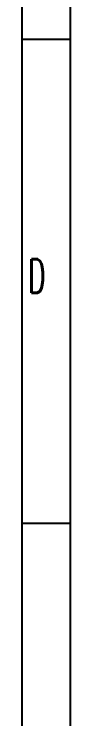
# Model space of a CAD drawing. Header units: millimetres. Extents: x 0 to 210, y 0 to 297.
# Drawn here: x 205 to 210, y 78.3 to 151.1 of the extents above; entities that cross this region are included whole.
import ezdxf

# ---------------------------------------------------------------- set-up
doc = ezdxf.new("R2010")
doc.units = ezdxf.units.MM
doc.header["$LTSCALE"] = 19.36
doc.layers.get('0').update_dxf_attribs({"linetype": 'CONTINUOUS'})
doc.styles.get("Standard").update_dxf_attribs({"font": 'SIMPLEX.SHX', "width": 0.56})

msp = doc.modelspace()

# ---------------------------------------------------------------- linework, layer by layer
at = {"color": 2}
for p, q in [((210, 297.009), (210, 0.009)), ((205, 148.509), (210, 148.509)), ((205, 98.509), (210, 98.509))]:
    msp.add_line(p, q, dxfattribs=at)
at = {"color": 7}
msp.add_line((205, 292.009), (205, 5.009), dxfattribs=at)

# ---------------------------------------------------------------- texts
at = {"color": 2, "width": 0.56}
msp.add_text('D', height=3.5, dxfattribs=at).set_placement((205.679, 122.287))

doc.saveas('drawing.dxf')
